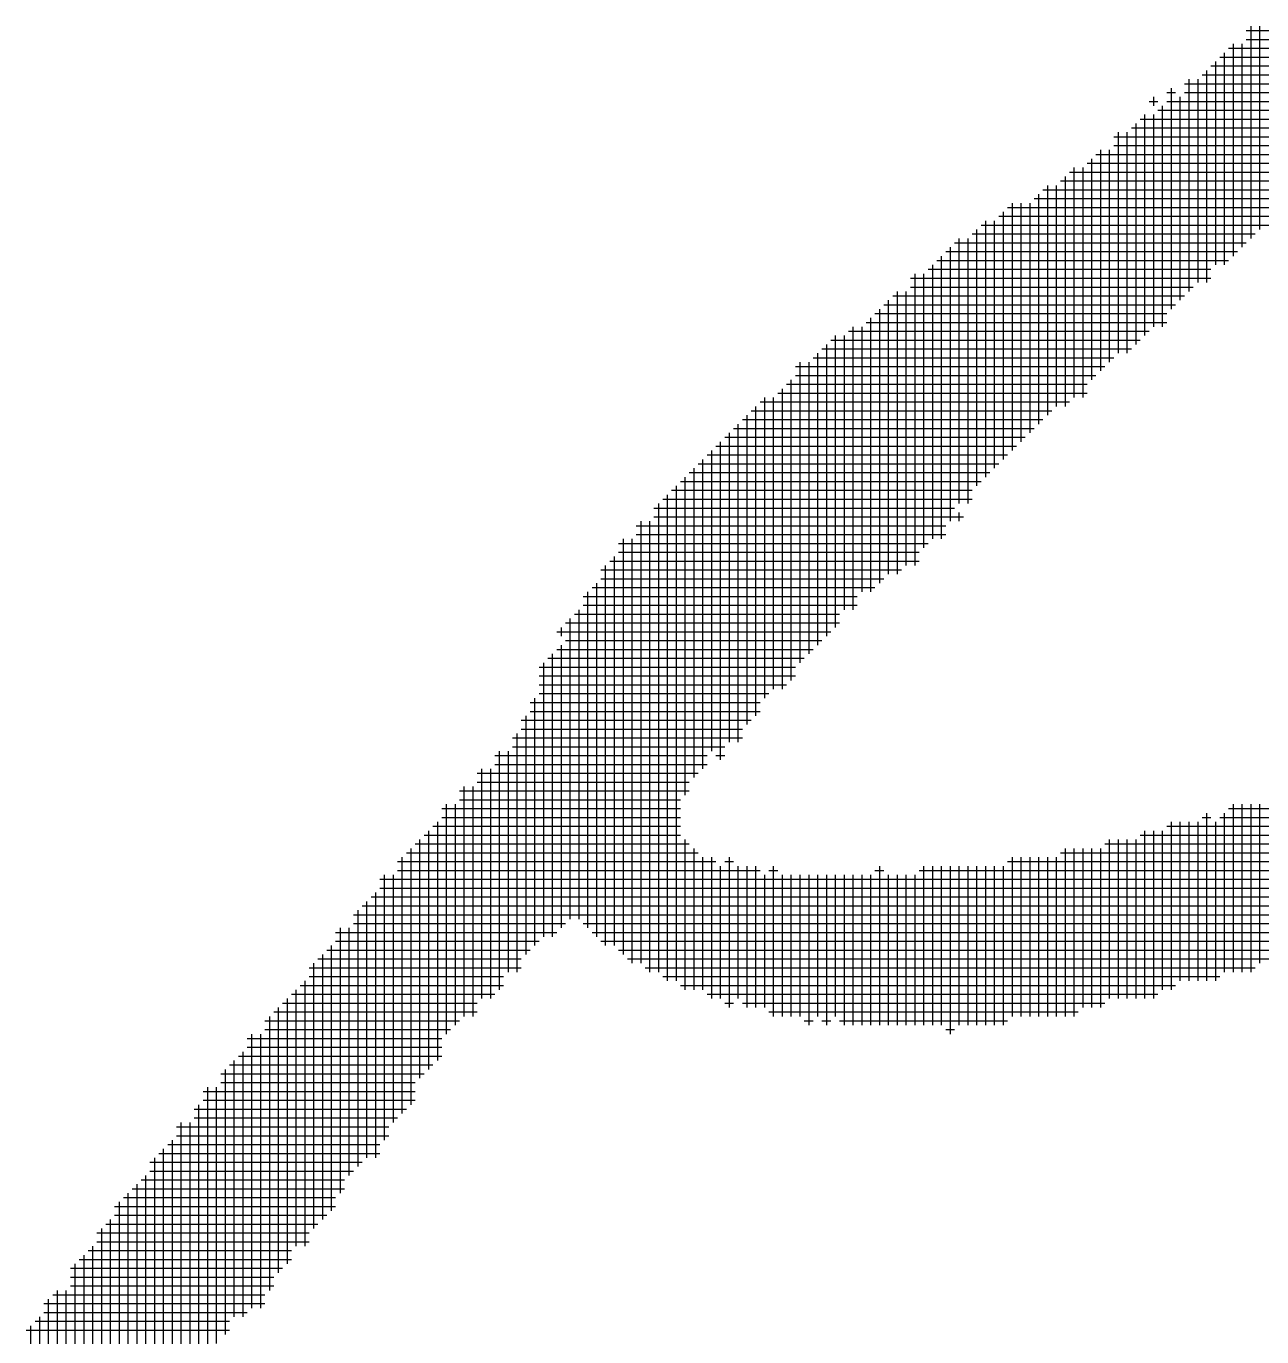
# Model space of a CAD drawing. Header units: feet. Extents: x 0 to 708085, y 0 to 237600.
# Drawn here: x 599140.2 to 599574.9, y 11788.1 to 12249.2 of the extents above; entities that cross this region are included whole.
import ezdxf

# ---------------------------------------------------------------- set-up
doc = ezdxf.new("R2010")
doc.units = ezdxf.units.FT
doc.header["$LTSCALE"] = 2200
doc.header["$MEASUREMENT"] = 0
doc.layers.add('CX-MISC', color=2, linetype='CONTINUOUS')

msp = doc.modelspace()

# ---------------------------------------------------------------- linework, layer by layer
at = {"layer": 'CX-MISC'}
for p, q in [((599569.48, 12247.67), (599712.56, 12247.67)), ((599571.04, 12249.23), (599571.04, 12174.58)), ((599574.15, 12249.23), (599574.15, 12177.69)), ((599564.82, 12243.01), (599564.82, 12168.36)), ((599567.93, 12243.01), (599567.93, 12171.47)), ((599569.48, 12244.56), (599703.23, 12244.56)), ((599560.15, 12238.34), (599690.79, 12238.34)), ((599561.71, 12239.9), (599561.71, 12165.25)), ((599563.26, 12241.45), (599693.9, 12241.45)), ((599555.48, 12233.68), (599555.48, 12159.03)), ((599557.04, 12235.23), (599684.57, 12235.23)), ((599558.59, 12236.79), (599558.59, 12165.25)), ((599547.71, 12229.01), (599662.79, 12229.01)), ((599549.26, 12230.56), (599549.26, 12155.92)), ((599552.37, 12230.56), (599552.37, 12159.03)), ((599553.93, 12232.12), (599678.35, 12232.12)), ((599536.82, 12224.34), (599536.82, 12221.23)), ((599541.49, 12225.9), (599544.6, 12225.9)), ((599543.04, 12227.45), (599543.04, 12149.69)), ((599546.15, 12224.34), (599546.15, 12152.8)), ((599547.71, 12225.9), (599662.79, 12225.9)), ((599535.27, 12222.79), (599538.38, 12222.79)), ((599538.38, 12219.68), (599647.24, 12219.68)), ((599539.93, 12221.23), (599539.93, 12143.47)), ((599541.49, 12222.79), (599653.46, 12222.79)), ((599530.6, 12215.01), (599530.6, 12137.25)), ((599532.16, 12216.57), (599641.02, 12216.57)), ((599533.71, 12218.12), (599533.71, 12140.36)), ((599536.82, 12218.12), (599536.82, 12143.47)), ((599524.38, 12211.9), (599524.38, 12134.14)), ((599527.49, 12211.9), (599527.49, 12134.14)), ((599529.05, 12213.46), (599637.91, 12213.46)), ((599522.83, 12210.35), (599631.69, 12210.35)), ((599522.83, 12207.24), (599628.58, 12207.24)), ((599515.05, 12202.57), (599515.05, 12124.81)), ((599516.6, 12204.13), (599622.36, 12204.13)), ((599518.16, 12205.68), (599518.16, 12127.92)), ((599521.27, 12205.68), (599521.27, 12131.03)), ((599507.27, 12197.91), (599609.92, 12197.91)), ((599508.83, 12199.46), (599508.83, 12118.59)), ((599511.94, 12199.46), (599511.94, 12118.59)), ((599513.49, 12201.02), (599616.14, 12201.02)), ((599499.5, 12193.24), (599499.5, 12112.37)), ((599502.61, 12193.24), (599502.61, 12115.48)), ((599504.16, 12194.8), (599606.81, 12194.8)), ((599505.72, 12196.35), (599505.72, 12115.48)), ((599494.83, 12188.57), (599594.36, 12188.57)), ((599496.39, 12190.13), (599496.39, 12109.26)), ((599497.94, 12191.68), (599597.47, 12191.68)), ((599483.95, 12183.91), (599483.95, 12096.82)), ((599485.5, 12185.46), (599588.14, 12185.46)), ((599487.06, 12187.02), (599487.06, 12099.93)), ((599490.17, 12187.02), (599490.17, 12103.04)), ((599493.28, 12187.02), (599493.28, 12106.15)), ((599476.17, 12179.24), (599578.81, 12179.24)), ((599477.72, 12180.8), (599477.72, 12090.6)), ((599480.83, 12180.8), (599480.83, 12093.71)), ((599482.39, 12182.35), (599585.03, 12182.35)), ((599468.39, 12174.58), (599468.39, 12081.27)), ((599471.5, 12174.58), (599471.5, 12081.27)), ((599473.06, 12176.13), (599572.59, 12176.13)), ((599474.61, 12177.69), (599474.61, 12087.49)), ((599463.73, 12169.91), (599566.37, 12169.91)), ((599465.28, 12171.47), (599465.28, 12075.04)), ((599466.84, 12173.02), (599569.48, 12173.02)), ((599459.06, 12165.25), (599459.06, 12068.82)), ((599460.62, 12166.8), (599563.26, 12166.8)), ((599462.17, 12168.36), (599462.17, 12068.82)), ((599451.29, 12160.58), (599557.04, 12160.58)), ((599452.84, 12162.14), (599452.84, 12059.49)), ((599455.95, 12162.14), (599455.95, 12065.71)), ((599457.51, 12163.69), (599557.04, 12163.69)), ((599446.62, 12155.92), (599446.62, 12056.38)), ((599449.73, 12155.92), (599449.73, 12059.49)), ((599451.29, 12157.47), (599550.82, 12157.47)), ((599441.95, 12151.25), (599544.6, 12151.25)), ((599443.51, 12152.8), (599443.51, 12056.38)), ((599445.07, 12154.36), (599547.71, 12154.36)), ((599437.29, 12146.58), (599437.29, 12050.16)), ((599438.84, 12148.14), (599541.49, 12148.14)), ((599440.4, 12149.69), (599440.4, 12053.27)), ((599429.51, 12141.92), (599535.27, 12141.92)), ((599431.07, 12143.47), (599431.07, 12043.94)), ((599434.18, 12143.47), (599434.18, 12050.16)), ((599435.73, 12145.03), (599541.49, 12145.03)), ((599421.74, 12137.25), (599421.74, 12034.61)), ((599423.29, 12138.81), (599532.16, 12138.81)), ((599424.85, 12140.36), (599424.85, 12037.72)), ((599427.96, 12140.36), (599427.96, 12043.94)), ((599417.07, 12132.59), (599522.83, 12132.59)), ((599418.63, 12134.14), (599418.63, 12031.5)), ((599420.18, 12135.7), (599529.05, 12135.7)), ((599410.85, 12129.48), (599519.71, 12129.48)), ((599412.41, 12131.03), (599412.41, 12025.28)), ((599415.52, 12131.03), (599415.52, 12028.39)), ((599407.74, 12123.26), (599513.49, 12123.26)), ((599409.3, 12124.81), (599409.3, 12019.06)), ((599410.85, 12126.37), (599516.6, 12126.37)), ((599399.96, 12118.59), (599399.96, 12012.84)), ((599403.07, 12118.59), (599403.07, 12015.95)), ((599404.63, 12120.15), (599513.49, 12120.15)), ((599406.19, 12121.7), (599406.19, 12015.95)), ((599395.3, 12113.92), (599501.05, 12113.92)), ((599396.85, 12115.48), (599396.85, 12006.62)), ((599398.41, 12117.04), (599507.27, 12117.04)), ((599390.63, 12109.26), (599390.63, 11997.28)), ((599392.19, 12110.81), (599497.94, 12110.81)), ((599393.74, 12112.37), (599393.74, 12003.51)), ((599385.97, 12104.59), (599491.72, 12104.59)), ((599387.52, 12106.15), (599387.52, 11997.28)), ((599389.08, 12107.7), (599494.83, 12107.7)), ((599381.3, 12099.93), (599381.3, 11994.17)), ((599382.86, 12101.48), (599488.61, 12101.48)), ((599384.41, 12103.04), (599384.41, 11991.06)), ((599376.64, 12095.26), (599482.39, 12095.26)), ((599378.19, 12096.82), (599378.19, 11987.95)), ((599379.75, 12098.37), (599485.5, 12098.37)), ((599371.97, 12090.6), (599371.97, 11978.62)), ((599373.53, 12092.15), (599479.28, 12092.15)), ((599375.08, 12093.71), (599375.08, 11984.84)), ((599367.31, 12085.93), (599473.06, 12085.93)), ((599368.86, 12087.49), (599368.86, 11913.3)), ((599370.42, 12089.04), (599476.17, 12089.04)), ((599362.64, 12081.27), (599362.64, 11916.41)), ((599364.19, 12082.82), (599473.06, 12082.82)), ((599365.75, 12084.38), (599365.75, 11913.3)), ((599361.08, 12079.71), (599466.84, 12079.71)), ((599468.39, 12078.16), (599468.39, 12075.04)), ((599354.86, 12073.49), (599463.73, 12073.49)), ((599356.42, 12075.04), (599356.42, 11919.52)), ((599359.53, 12075.04), (599359.53, 11916.41)), ((599361.08, 12076.6), (599469.95, 12076.6)), ((599350.2, 12068.82), (599350.2, 11922.64)), ((599353.31, 12068.82), (599353.31, 11919.52)), ((599354.86, 12070.38), (599463.73, 12070.38)), ((599348.64, 12067.27), (599457.51, 12067.27)), ((599348.64, 12064.16), (599454.4, 12064.16)), ((599343.98, 12059.49), (599343.98, 11925.75)), ((599345.53, 12061.05), (599454.4, 12061.05)), ((599347.09, 12062.6), (599347.09, 11925.75)), ((599342.42, 12057.94), (599448.18, 12057.94)), ((599342.42, 12054.83), (599441.95, 12054.83)), ((599337.76, 12050.16), (599337.76, 11931.97)), ((599339.31, 12051.72), (599438.84, 12051.72)), ((599340.87, 12053.27), (599340.87, 11928.86)), ((599336.2, 12048.61), (599432.62, 12048.61)), ((599336.2, 12045.5), (599432.62, 12045.5)), ((599331.54, 12040.83), (599331.54, 11935.08)), ((599333.09, 12042.39), (599426.4, 12042.39)), ((599334.65, 12043.94), (599334.65, 11935.08)), ((599326.87, 12036.16), (599423.29, 12036.16)), ((599328.43, 12037.72), (599328.43, 12034.61)), ((599329.98, 12039.28), (599426.4, 12039.28)), ((599328.43, 12031.5), (599328.43, 11931.97)), ((599329.98, 12033.05), (599420.18, 12033.05)), ((599323.76, 12026.83), (599413.96, 12026.83)), ((599325.31, 12028.39), (599325.31, 11928.86)), ((599326.87, 12029.94), (599417.07, 12029.94)), ((599320.65, 12023.72), (599410.85, 12023.72)), ((599322.2, 12025.28), (599322.2, 11928.86)), ((599320.65, 12020.61), (599410.85, 12020.61)), ((599320.65, 12017.5), (599407.74, 12017.5)), ((599319.09, 12012.84), (599319.09, 11925.75)), ((599320.65, 12014.39), (599401.52, 12014.39)), ((599317.54, 12011.28), (599398.41, 12011.28)), ((599317.54, 12008.17), (599398.41, 12008.17)), ((599314.43, 12005.06), (599395.3, 12005.06)), ((599315.98, 12006.62), (599315.98, 11922.64)), ((599311.32, 11998.84), (599392.19, 11998.84)), ((599312.87, 12000.4), (599312.87, 11916.41)), ((599314.43, 12001.95), (599392.19, 12001.95)), ((599306.65, 11994.17), (599306.65, 11910.19)), ((599309.76, 11994.17), (599309.76, 11916.41)), ((599311.32, 11995.73), (599385.97, 11995.73)), ((599305.1, 11992.62), (599379.75, 11992.62)), ((599305.1, 11989.51), (599379.75, 11989.51)), ((599382.86, 11992.62), (599385.97, 11992.62)), ((599298.88, 11986.4), (599376.64, 11986.4)), ((599300.43, 11987.95), (599300.43, 11907.08)), ((599303.54, 11987.95), (599303.54, 11907.08)), ((599292.66, 11980.18), (599373.53, 11980.18)), ((599294.21, 11981.73), (599294.21, 11900.86)), ((599297.32, 11981.73), (599297.32, 11900.86)), ((599298.88, 11983.29), (599373.53, 11983.29)), ((599287.99, 11975.51), (599287.99, 11894.64)), ((599291.1, 11975.51), (599291.1, 11897.75)), ((599292.66, 11977.07), (599370.42, 11977.07)), ((599564.82, 11975.51), (599564.82, 11916.41)), ((599567.93, 11975.51), (599567.93, 11916.41)), ((599571.04, 11975.51), (599571.04, 11916.41)), ((599574.15, 11975.51), (599574.15, 11919.52)), ((599286.43, 11973.96), (599370.42, 11973.96)), ((599286.43, 11970.85), (599370.42, 11970.85)), ((599553.93, 11970.85), (599557.04, 11970.85)), ((599555.48, 11972.4), (599555.48, 11913.3)), ((599560.15, 11970.85), (599712.56, 11970.85)), ((599561.71, 11972.4), (599561.71, 11916.41)), ((599563.26, 11973.96), (599721.89, 11973.96)), ((599281.77, 11966.18), (599281.77, 11882.2)), ((599283.32, 11967.74), (599370.42, 11967.74)), ((599284.88, 11969.29), (599284.88, 11885.31)), ((599533.71, 11966.18), (599533.71, 11907.08)), ((599536.82, 11966.18), (599536.82, 11907.08)), ((599539.93, 11966.18), (599539.93, 11910.19)), ((599541.49, 11967.74), (599706.34, 11967.74)), ((599543.04, 11969.29), (599543.04, 11910.19)), ((599546.15, 11969.29), (599546.15, 11913.3)), ((599549.26, 11969.29), (599549.26, 11913.3)), ((599552.37, 11969.29), (599552.37, 11913.3)), ((599558.59, 11969.29), (599558.59, 11913.3)), ((599277.1, 11961.52), (599373.53, 11961.52)), ((599278.66, 11963.07), (599278.66, 11879.09)), ((599280.21, 11964.63), (599370.42, 11964.63)), ((599371.97, 11963.07), (599371.97, 11910.19)), ((599519.71, 11961.52), (599684.57, 11961.52)), ((599521.27, 11963.07), (599521.27, 11907.08)), ((599524.38, 11963.07), (599524.38, 11907.08)), ((599527.49, 11963.07), (599527.49, 11907.08)), ((599530.6, 11963.07), (599530.6, 11907.08)), ((599532.16, 11964.63), (599700.12, 11964.63)), ((599272.44, 11956.85), (599272.44, 11866.65)), ((599273.99, 11958.4), (599376.64, 11958.4)), ((599275.55, 11959.96), (599275.55, 11869.76)), ((599375.08, 11959.96), (599375.08, 11910.19)), ((599378.19, 11956.85), (599378.19, 11910.19)), ((599381.3, 11956.85), (599381.3, 11907.08)), ((599387.52, 11956.85), (599387.52, 11903.97)), ((599487.06, 11956.85), (599487.06, 11900.86)), ((599490.17, 11956.85), (599490.17, 11900.86)), ((599493.28, 11956.85), (599493.28, 11900.86)), ((599496.39, 11956.85), (599496.39, 11900.86)), ((599499.5, 11956.85), (599499.5, 11900.86)), ((599502.61, 11956.85), (599502.61, 11900.86)), ((599504.16, 11958.4), (599684.57, 11958.4)), ((599505.72, 11959.96), (599505.72, 11900.86)), ((599508.83, 11959.96), (599508.83, 11900.86)), ((599511.94, 11959.96), (599511.94, 11903.97)), ((599515.05, 11959.96), (599515.05, 11903.97)), ((599518.16, 11959.96), (599518.16, 11903.97)), ((599270.88, 11955.29), (599382.86, 11955.29)), ((599270.88, 11952.18), (599398.41, 11952.18)), ((599384.41, 11953.74), (599384.41, 11907.08)), ((599385.97, 11955.29), (599389.08, 11955.29)), ((599390.63, 11953.74), (599390.63, 11907.08)), ((599393.74, 11953.74), (599393.74, 11903.97)), ((599396.85, 11953.74), (599396.85, 11903.97)), ((599401.52, 11952.18), (599404.63, 11952.18)), ((599403.07, 11953.74), (599403.07, 11900.86)), ((599438.84, 11952.18), (599441.95, 11952.18)), ((599440.4, 11953.74), (599440.4, 11897.75)), ((599454.4, 11952.18), (599665.9, 11952.18)), ((599455.95, 11953.74), (599455.95, 11897.75)), ((599459.06, 11953.74), (599459.06, 11897.75)), ((599462.17, 11953.74), (599462.17, 11897.75)), ((599465.28, 11953.74), (599465.28, 11894.64)), ((599468.39, 11953.74), (599468.39, 11897.75)), ((599471.5, 11953.74), (599471.5, 11897.75)), ((599474.61, 11953.74), (599474.61, 11897.75)), ((599477.72, 11953.74), (599477.72, 11897.75)), ((599480.83, 11953.74), (599480.83, 11897.75)), ((599483.95, 11953.74), (599483.95, 11897.75)), ((599485.5, 11955.29), (599672.12, 11955.29)), ((599264.66, 11949.07), (599662.79, 11949.07)), ((599266.22, 11950.63), (599266.22, 11857.32)), ((599269.33, 11950.63), (599269.33, 11863.54)), ((599399.96, 11950.63), (599399.96, 11903.97)), ((599406.19, 11950.63), (599406.19, 11900.86)), ((599409.3, 11950.63), (599409.3, 11900.86)), ((599412.41, 11950.63), (599412.41, 11900.86)), ((599415.52, 11950.63), (599415.52, 11897.75)), ((599418.63, 11950.63), (599418.63, 11900.86)), ((599421.74, 11950.63), (599421.74, 11897.75)), ((599424.85, 11950.63), (599424.85, 11900.86)), ((599427.96, 11950.63), (599427.96, 11897.75)), ((599431.07, 11950.63), (599431.07, 11897.75)), ((599434.18, 11950.63), (599434.18, 11897.75)), ((599437.29, 11950.63), (599437.29, 11897.75)), ((599443.51, 11950.63), (599443.51, 11897.75)), ((599446.62, 11950.63), (599446.62, 11897.75)), ((599449.73, 11950.63), (599449.73, 11897.75)), ((599452.84, 11950.63), (599452.84, 11897.75)), ((599263.11, 11944.41), (599263.11, 11851.1)), ((599264.66, 11945.96), (599647.24, 11945.96)), ((599258.44, 11939.74), (599631.69, 11939.74)), ((599260, 11941.3), (599260, 11851.1)), ((599261.55, 11942.85), (599637.91, 11942.85)), ((599255.33, 11936.63), (599628.58, 11936.63)), ((599256.89, 11938.19), (599256.89, 11847.99)), ((599249.11, 11930.41), (599326.87, 11930.41)), ((599250.67, 11931.97), (599250.67, 11838.65)), ((599253.78, 11931.97), (599253.78, 11844.88)), ((599255.33, 11933.52), (599329.98, 11933.52)), ((599336.2, 11933.52), (599619.25, 11933.52)), ((599339.31, 11930.41), (599606.81, 11930.41)), ((599247.55, 11925.75), (599247.55, 11832.43)), ((599249.11, 11927.3), (599320.65, 11927.3)), ((599342.42, 11927.3), (599603.7, 11927.3)), ((599242.89, 11921.08), (599314.43, 11921.08)), ((599244.44, 11922.64), (599244.44, 11829.32)), ((599246, 11924.19), (599317.54, 11924.19)), ((599348.64, 11924.19), (599591.25, 11924.19)), ((599351.75, 11921.08), (599581.92, 11921.08)), ((599239.78, 11917.97), (599314.43, 11917.97)), ((599241.33, 11919.52), (599241.33, 11826.21)), ((599357.97, 11917.97), (599572.59, 11917.97)), ((599236.67, 11911.75), (599308.21, 11911.75)), ((599238.22, 11913.3), (599238.22, 11819.99)), ((599239.78, 11914.86), (599308.21, 11914.86)), ((599364.19, 11914.86), (599560.15, 11914.86)), ((599370.42, 11911.75), (599544.6, 11911.75)), ((599232, 11907.08), (599232, 11813.77)), ((599233.56, 11908.64), (599305.1, 11908.64)), ((599235.11, 11910.19), (599235.11, 11819.99)), ((599379.75, 11908.64), (599538.38, 11908.64)), ((599227.34, 11902.42), (599298.88, 11902.42)), ((599228.89, 11903.97), (599228.89, 11810.66)), ((599230.45, 11905.53), (599298.88, 11905.53)), ((599385.97, 11905.53), (599389.08, 11905.53)), ((599392.19, 11905.53), (599519.71, 11905.53)), ((599401.52, 11902.42), (599510.38, 11902.42)), ((599224.23, 11899.31), (599292.66, 11899.31)), ((599225.78, 11900.86), (599225.78, 11804.44)), ((599413.96, 11899.31), (599417.07, 11899.31)), ((599420.18, 11899.31), (599423.29, 11899.31)), ((599426.4, 11899.31), (599485.5, 11899.31)), ((599218.01, 11893.09), (599286.43, 11893.09)), ((599219.56, 11894.64), (599219.56, 11798.22)), ((599222.67, 11894.64), (599222.67, 11798.22)), ((599224.23, 11896.2), (599289.55, 11896.2)), ((599463.73, 11896.2), (599466.84, 11896.2)), ((599216.45, 11888.42), (599216.45, 11795.11)), ((599218.01, 11889.98), (599286.43, 11889.98)), ((599211.79, 11883.76), (599283.32, 11883.76)), ((599213.34, 11885.31), (599213.34, 11795.11)), ((599214.9, 11886.87), (599286.43, 11886.87)), ((599208.67, 11880.64), (599280.21, 11880.64)), ((599210.23, 11882.2), (599210.23, 11788.89)), ((599202.45, 11874.42), (599277.1, 11874.42)), ((599204.01, 11875.98), (599204.01, 11782.67)), ((599207.12, 11875.98), (599207.12, 11785.78)), ((599208.67, 11877.53), (599277.1, 11877.53)), ((599200.9, 11869.76), (599200.9, 11776.45)), ((599202.45, 11871.31), (599277.1, 11871.31)), ((599199.34, 11868.2), (599273.99, 11868.2)), ((599199.34, 11865.09), (599270.88, 11865.09)), ((599193.12, 11861.98), (599267.77, 11861.98)), ((599194.68, 11863.54), (599194.68, 11767.12)), ((599197.79, 11863.54), (599197.79, 11770.23)), ((599190.01, 11855.76), (599264.66, 11855.76)), ((599191.57, 11857.32), (599191.57, 11764)), ((599193.12, 11858.87), (599267.77, 11858.87)), ((599185.35, 11851.1), (599185.35, 11751.56)), ((599186.9, 11852.65), (599264.66, 11852.65)), ((599188.46, 11854.21), (599188.46, 11757.78)), ((599183.79, 11849.54), (599258.44, 11849.54)), ((599183.79, 11846.43), (599255.33, 11846.43)), ((599179.13, 11841.76), (599179.13, 11745.34)), ((599180.68, 11843.32), (599252.22, 11843.32)), ((599182.24, 11844.88), (599182.24, 11751.56)), ((599174.46, 11837.1), (599249.11, 11837.1)), ((599176.02, 11838.65), (599176.02, 11739.12)), ((599177.57, 11840.21), (599252.22, 11840.21)), ((599171.35, 11833.99), (599249.11, 11833.99)), ((599172.91, 11835.54), (599172.91, 11739.12)), ((599168.24, 11827.77), (599242.89, 11827.77)), ((599169.79, 11829.32), (599169.79, 11732.9)), ((599171.35, 11830.88), (599246, 11830.88)), ((599165.13, 11824.66), (599239.78, 11824.66)), ((599166.68, 11826.21), (599166.68, 11726.68)), ((599162.02, 11818.44), (599233.56, 11818.44)), ((599163.57, 11819.99), (599163.57, 11720.46)), ((599165.13, 11821.55), (599239.78, 11821.55)), ((599158.91, 11815.33), (599233.56, 11815.33)), ((599160.46, 11816.88), (599160.46, 11720.46)), ((599155.8, 11812.22), (599230.45, 11812.22)), ((599157.35, 11813.77), (599157.35, 11714.24)), ((599155.8, 11809.11), (599227.34, 11809.11)), ((599155.8, 11806), (599227.34, 11806)), ((599148.02, 11801.33), (599148.02, 11695.58)), ((599149.58, 11802.88), (599224.23, 11802.88)), ((599151.13, 11804.44), (599151.13, 11698.69)), ((599154.24, 11804.44), (599154.24, 11704.91)), ((599146.47, 11799.77), (599224.23, 11799.77)), ((599146.47, 11796.66), (599218.01, 11796.66)), ((599141.8, 11792), (599141.8, 11683.13)), ((599143.36, 11793.55), (599211.79, 11793.55)), ((599144.91, 11795.11), (599144.91, 11689.36)), ((599140.25, 11790.44), (599211.79, 11790.44))]:
    msp.add_line(p, q, dxfattribs=at)

doc.saveas('drawing.dxf')
